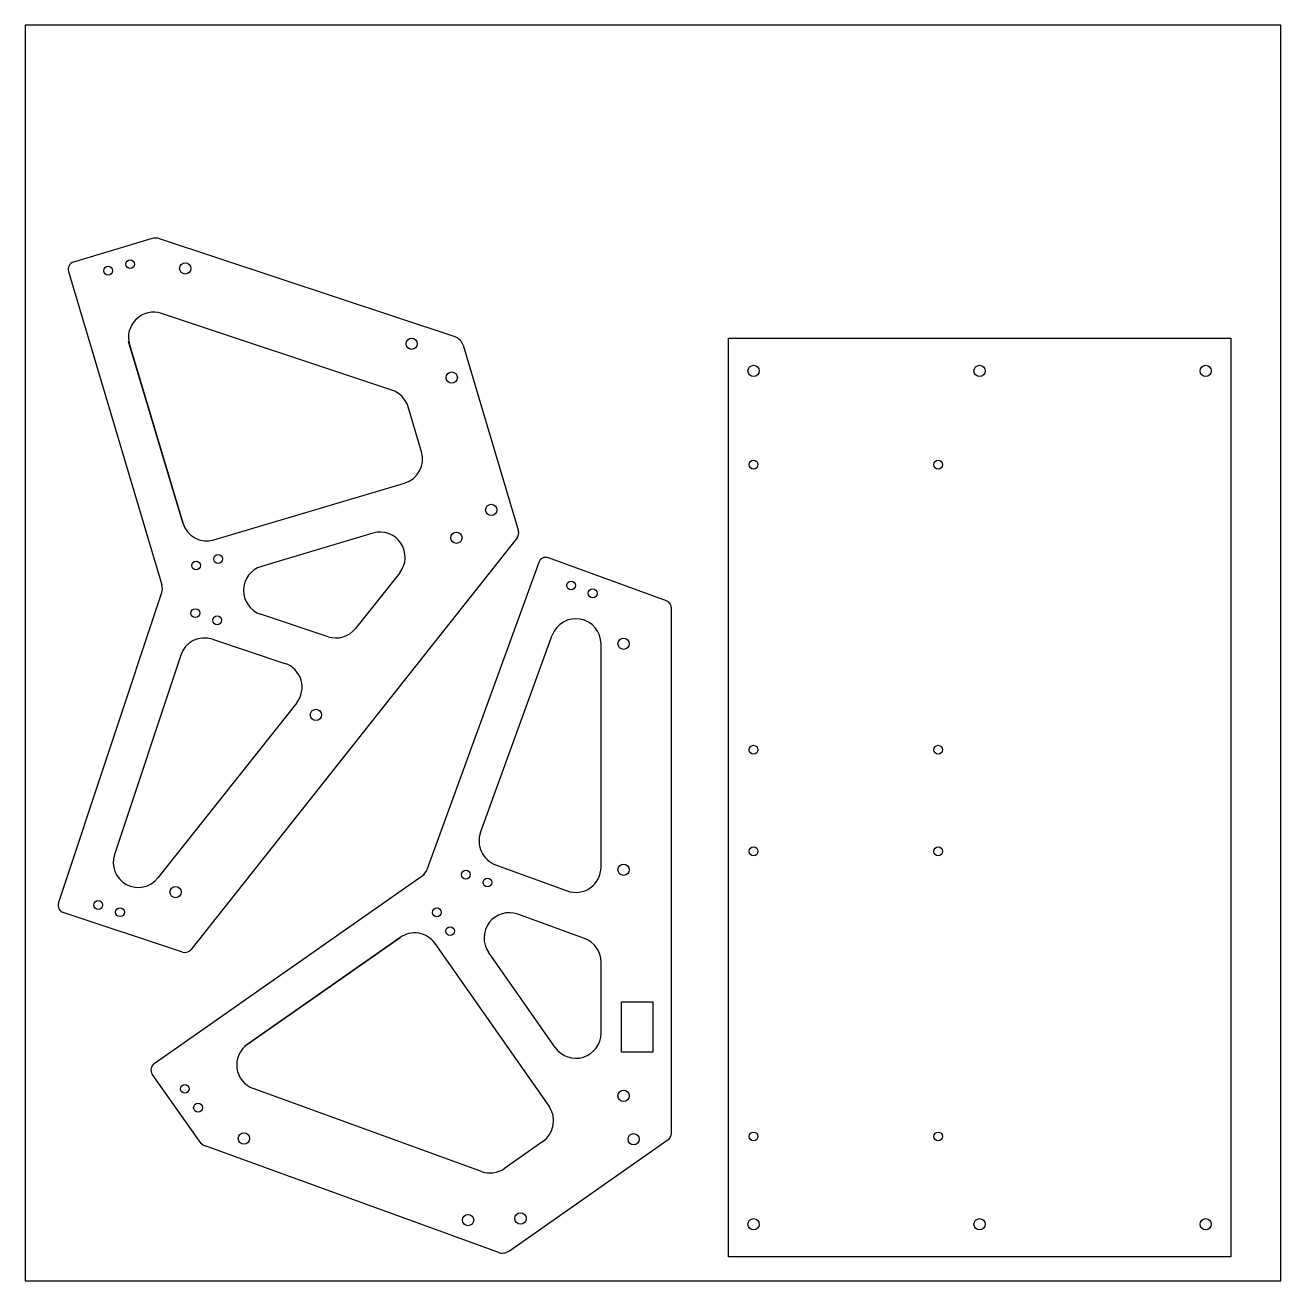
# Model space of a CAD drawing. Header units: millimetres. Extents: x 0 to 500, y 0 to 500.
import ezdxf

# ---------------------------------------------------------------- set-up
doc = ezdxf.new("R2010")
doc.units = ezdxf.units.MM
doc.layers.add('Podłoga', color=30, linetype='Continuous')
doc.layers.add('Ściany', color=30, linetype='Continuous')

msp = doc.modelspace()

# ---------------------------------------------------------------- linework, layer by layer
at = {"layer": 'Podłoga'}
for points in [[(0, 0), (500, 0), (500, 500), (0, 500)], [(280.05, 9.53), (280.05, 375.29), (480.05, 375.29), (480.05, 9.53)]]:
    msp.add_lwpolyline(points, close=True, dxfattribs=at)
for centre, radius in [((290.05, 362.29), 2.25), ((380.05, 362.29), 2.25), ((470.05, 362.29), 2.25), ((290.05, 324.99), 1.75), ((363.55, 324.99), 1.75), ((290.05, 211.49), 1.75), ((363.55, 211.49), 1.75), ((290.05, 171.03), 1.75), ((363.55, 171.03), 1.75), ((290.05, 57.53), 1.75), ((363.55, 57.53), 1.75), ((290.05, 22.53), 2.25), ((380.05, 22.53), 2.25), ((470.05, 22.53), 2.25)]:
    msp.add_circle(centre, radius, dxfattribs=at)
at = {"layer": 'Ściany'}
for p, q in [((50.54, 415), (19.26, 405.67)), ((171.18, 375.82), (53.55, 414.95)), ((17.24, 401.94), (54.47, 277.08)), ((146.04, 354.68), (54.31, 385.19)), ((62.76, 301.77), (41.22, 374.01)), ((41.57, 372.84), (62.76, 301.77)), ((174.39, 372.51), (196.44, 298.57)), ((157.82, 330.11), (152.47, 348.05)), ((75.2, 295.04), (151.09, 317.67)), ((195.91, 295.85), (65.94, 131.85)), ((138.46, 297.73), (94.06, 284.49)), ((204.5, 286.08), (159.94, 163.64)), ((255.33, 270.77), (208.35, 287.87)), ((149.16, 281.93), (131.59, 259.77)), ((13.3, 150.44), (54.42, 274.07)), ((120.6, 256.49), (93.76, 265.42)), ((257.3, 58.69), (257.3, 267.95)), ((74.58, 255.46), (103.45, 245.86)), ((181.32, 178.52), (209.9, 257.06)), ((229.3, 164.69), (229.3, 253.64)), ((61.94, 249.13), (35.56, 169.82)), ((108.13, 230.16), (52.88, 160.46)), ((187.29, 165.7), (215.88, 155.3)), ((51.38, 86.52), (158.11, 161.25)), ((62.64, 130.86), (15.2, 146.64)), ((222.72, 136.31), (196.14, 145.99)), ((149.27, 136.75), (87.52, 93.51)), ((88.52, 94.21), (149.27, 136.75)), ((163.2, 134.3), (208.62, 69.43)), ((211.11, 92.9), (184.53, 130.85)), ((229.3, 98.63), (229.3, 126.92)), ((69.37, 55.6), (50.64, 82.34)), ((181.68, 43.56), (90.83, 76.62)), ((206.16, 55.5), (190.83, 44.77)), ((192.82, 11.98), (256.02, 56.23)), ((188.24, 11.37), (71.75, 53.77))]:
    msp.add_line(p, q, dxfattribs=at)
msp.add_lwpolyline([(237.42, 91.07), (237.42, 111.07), (249.92, 111.07), (249.92, 91.07)], close=True, dxfattribs=at)
for centre, radius in [((41.84, 404.84), 1.75), ((63.77, 403.12), 2.25), ((33.07, 402.22), 1.75), ((153.91, 373.14), 2.25), ((169.87, 359.67), 2.25), ((185.59, 306.97), 2.25), ((171.71, 295.89), 2.25), ((68.07, 284.83), 1.75), ((76.84, 287.44), 1.75), ((217.38, 276.87), 1.75), ((225.98, 273.74), 1.75), ((67.78, 265.89), 1.75), ((76.46, 263.01), 1.75), ((238.3, 253.69), 2.25), ((115.81, 225.36), 2.25), ((238.3, 163.69), 2.25), ((175.48, 161.75), 1.75), ((184.08, 158.62), 1.75), ((59.9, 154.83), 2.25), ((29.11, 149.66), 1.75), ((37.79, 146.77), 1.75), ((163.95, 146.73), 1.75), ((169.2, 139.24), 1.75), ((63.61, 76.47), 1.75), ((238.3, 73.69), 2.25), ((68.86, 68.97), 1.75), ((87.11, 56.7), 2.25), ((242.3, 56.39), 2.25), ((176.38, 24.21), 2.25), ((197.25, 24.84), 2.25)]:
    msp.add_circle(centre, radius, dxfattribs=at)
for centre, radius, start, end in [((51.97, 410.21), 5, 71.6019, 106.6019), ((20.12, 402.79), 3, 106.6019, 196.6019), ((51.15, 375.7), 10, 71.6019, 196.6019), ((169.6, 371.08), 5, 16.6019, 71.6019), ((142.89, 345.19), 10, 16.6019, 71.6019), ((148.23, 327.25), 10, 286.6019, 16.6019), ((72.34, 304.62), 10, 196.6019, 286.6019), ((141.32, 288.15), 10, 321.6019, 106.6019), ((193.56, 297.71), 3, 321.6019, 16.6019), ((207.32, 285.05), 3, 70, 160), ((96.92, 274.91), 10, 106.6019, 251.6019), ((49.68, 275.65), 5, 341.6019, 16.6019), ((254.3, 267.95), 3, 0, 70), ((219.3, 253.64), 10, 0, 160), ((71.43, 245.97), 10, 71.6019, 161.6019), ((123.76, 265.98), 10, 251.6019, 321.6019), ((100.29, 236.37), 10, 321.6019, 71.6019), ((190.72, 175.1), 10, 160, 250), ((45.05, 166.67), 10, 161.6019, 321.6019), ((155.24, 165.35), 5, 305, 340), ((219.3, 164.69), 10, 250, 0), ((16.15, 149.49), 3, 161.6019, 251.6019), ((192.72, 136.59), 10, 70, 215), ((155.01, 128.56), 10, 35, 125), ((219.3, 126.92), 10, 0, 70), ((63.59, 133.71), 3, 251.6019, 321.6019), ((219.3, 98.63), 10, 215, 0), ((94.25, 86.02), 10, 125, 250), ((53.1, 84.06), 3, 125, 215), ((200.43, 63.69), 10, 305, 35), ((73.46, 58.47), 5, 215, 250), ((254.3, 58.69), 3, 305, 0), ((185.1, 52.96), 10, 250, 305), ((189.95, 16.07), 5, 250, 305)]:
    msp.add_arc(centre, radius, start, end, dxfattribs=at)

doc.saveas('drawing.dxf')
